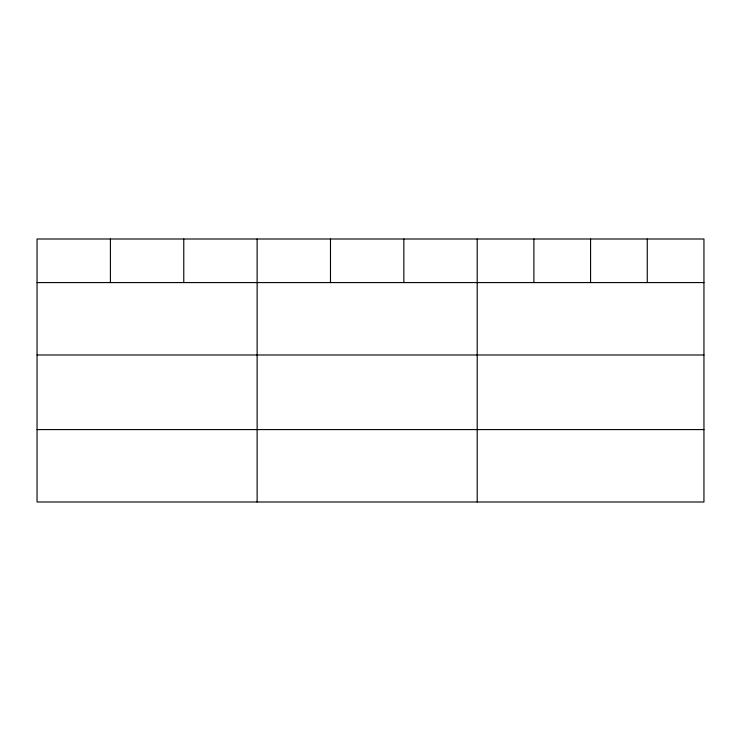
<?xml version="1.0" encoding="UTF-8"?>
<svg xmlns="http://www.w3.org/2000/svg" width="741" height="741" viewBox="0 0 741 741"><rect width="100%" height="100%" fill="white"/><g stroke="black" fill="none" stroke-linecap="round" stroke-linejoin="round"><path stroke-width="1.11" d="M703.95 354.985L703.95 239L37.05 239L37.05 502L703.95 502L703.95 354.985L37.05 354.985M37.05 282.58L703.95 282.58M37.05 429.585L703.95 429.585M647.264 239L647.264 282.58M590.577 239L590.577 282.58M533.89 239L533.89 282.58M477.204 239L477.204 502M403.845 239L403.845 282.58M330.486 239L330.486 282.58M257.127 239L257.127 502M183.768 239L183.768 282.58M110.409 239L110.409 282.58"/></g></svg>
